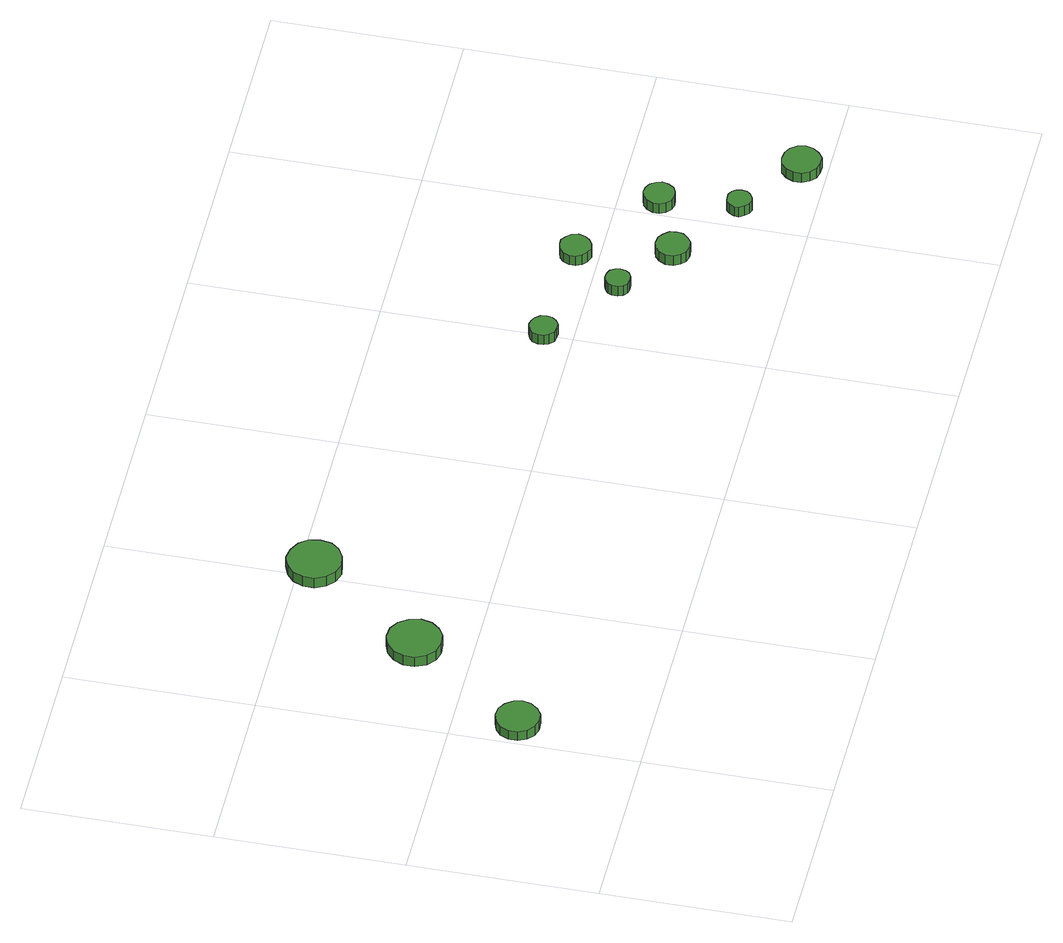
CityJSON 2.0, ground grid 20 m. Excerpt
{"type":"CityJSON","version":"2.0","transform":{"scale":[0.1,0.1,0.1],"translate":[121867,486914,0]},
"CityObjects":{
"tree1":{"type":"SolitaryVegetationObject","attributes":{"function":"something"},"geometry":[{"type":"MultiSurface","lod":"1","boundaries":[[[0,1,2,3,4,5,6,7,8,9,10,11,12,13,14]],[[15,16,17,18,19,20,21,22,23,24,25,26,27,28,29]],[[0,29,28,1]],[[1,28,27,2]],[[2,27,26,3]],[[3,26,25,4]],[[4,25,24,5]],[[5,24,23,6]],[[6,23,22,7]],[[7,22,21,8]],[[8,21,20,9]],[[9,20,19,10]],[[10,19,18,11]],[[11,18,17,12]],[[12,17,16,13]],[[13,16,15,14]],[[14,15,29,0]]]}]},
"tree2":{"type":"SolitaryVegetationObject","attributes":{"function":"something"},"geometry":[{"type":"MultiSurface","lod":"1","boundaries":[[[30,31,32,33,34,35,36,37,38,39,40,41,42,43,44]],[[45,46,47,48,49,50,51,52,53,54,55,56,57,58,59]],[[30,59,58,31]],[[31,58,57,32]],[[32,57,56,33]],[[33,56,55,34]],[[34,55,54,35]],[[35,54,53,36]],[[36,53,52,37]],[[37,52,51,38]],[[38,51,50,39]],[[39,50,49,40]],[[40,49,48,41]],[[41,48,47,42]],[[42,47,46,43]],[[43,46,45,44]],[[44,45,59,30]]]}]},
"tree3":{"type":"SolitaryVegetationObject","attributes":{"function":"something"},"geometry":[{"type":"MultiSurface","lod":"1","boundaries":[[[60,61,62,63,64,65,66,67,68,69,70,71,72,73,74]],[[75,76,77,78,79,80,81,82,83,84,85,86,87,88,89]],[[60,89,88,61]],[[61,88,87,62]],[[62,87,86,63]],[[63,86,85,64]],[[64,85,84,65]],[[65,84,83,66]],[[66,83,82,67]],[[67,82,81,68]],[[68,81,80,69]],[[69,80,79,70]],[[70,79,78,71]],[[71,78,77,72]],[[72,77,76,73]],[[73,76,75,74]],[[74,75,89,60]]]}]},
"tree4":{"type":"SolitaryVegetationObject","attributes":{"function":"something"},"geometry":[{"type":"MultiSurface","lod":"1","boundaries":[[[90,91,92,93,94,95,96,97,98,99,100,101,102,103,104]],[[105,106,107,108,109,110,111,112,113,114,115,116,117,118,119]],[[90,119,118,91]],[[91,118,117,92]],[[92,117,116,93]],[[93,116,115,94]],[[94,115,114,95]],[[95,114,113,96]],[[96,113,112,97]],[[97,112,111,98]],[[98,111,110,99]],[[99,110,109,100]],[[100,109,108,101]],[[101,108,107,102]],[[102,107,106,103]],[[103,106,105,104]],[[104,105,119,90]]]}]},
"tree5":{"type":"SolitaryVegetationObject","attributes":{"function":"something"},"geometry":[{"type":"MultiSurface","lod":"1","boundaries":[[[120,121,122,123,124,125,126,127,128,129,130,131,132,133,134]],[[135,136,137,138,139,140,141,142,143,144,145,146,147,148,149]],[[120,149,148,121]],[[121,148,147,122]],[[122,147,146,123]],[[123,146,145,124]],[[124,145,144,125]],[[125,144,143,126]],[[126,143,142,127]],[[127,142,141,128]],[[128,141,140,129]],[[129,140,139,130]],[[130,139,138,131]],[[131,138,137,132]],[[132,137,136,133]],[[133,136,135,134]],[[134,135,149,120]]]}]},
"tree6":{"type":"SolitaryVegetationObject","attributes":{"function":"something"},"geometry":[{"type":"MultiSurface","lod":"1","boundaries":[[[150,151,152,153,154,155,156,157,158,159,160,161,162,163,164]],[[165,166,167,168,169,170,171,172,173,174,175,176,177,178,179]],[[150,179,178,151]],[[151,178,177,152]],[[152,177,176,153]],[[153,176,175,154]],[[154,175,174,155]],[[155,174,173,156]],[[156,173,172,157]],[[157,172,171,158]],[[158,171,170,159]],[[159,170,169,160]],[[160,169,168,161]],[[161,168,167,162]],[[162,167,166,163]],[[163,166,165,164]],[[164,165,179,150]]]}]},
"tree7":{"type":"SolitaryVegetationObject","attributes":{"function":"something"},"geometry":[{"type":"MultiSurface","lod":"1","boundaries":[[[180,181,182,183,184,185,186,187,188,189,190,191,192,193,194]],[[195,196,197,198,199,200,201,202,203,204,205,206,207,208,209]],[[180,209,208,181]],[[181,208,207,182]],[[182,207,206,183]],[[183,206,205,184]],[[184,205,204,185]],[[185,204,203,186]],[[186,203,202,187]],[[187,202,201,188]],[[188,201,200,189]],[[189,200,199,190]],[[190,199,198,191]],[[191,198,197,192]],[[192,197,196,193]],[[193,196,195,194]],[[194,195,209,180]]]}]},
"tree8":{"type":"SolitaryVegetationObject","attributes":{"function":"something"},"geometry":[{"type":"MultiSurface","lod":"1","boundaries":[[[210,211,212,213,214,215,216,217,218,219,220,221,222,223,224]],[[225,226,227,228,229,230,231,232,233,234,235,236,237,238,239]],[[210,239,238,211]],[[211,238,237,212]],[[212,237,236,213]],[[213,236,235,214]],[[214,235,234,215]],[[215,234,233,216]],[[216,233,232,217]],[[217,232,231,218]],[[218,231,230,219]],[[219,230,229,220]],[[220,229,228,221]],[[221,228,227,222]],[[222,227,226,223]],[[223,226,225,224]],[[224,225,239,210]]]}]},
"tree9":{"type":"SolitaryVegetationObject","attributes":{"function":"something"},"geometry":[{"type":"MultiSurface","lod":"1","boundaries":[[[240,241,242,243,244,245,246,247,248,249,250,251,252,253,254]],[[255,256,257,258,259,260,261,262,263,264,265,266,267,268,269]],[[240,269,268,241]],[[241,268,267,242]],[[242,267,266,243]],[[243,266,265,244]],[[244,265,264,245]],[[245,264,263,246]],[[246,263,262,247]],[[247,262,261,248]],[[248,261,260,249]],[[249,260,259,250]],[[250,259,258,251]],[[251,258,257,252]],[[252,257,256,253]],[[253,256,255,254]],[[254,255,269,240]]]}]},
"tree10":{"type":"SolitaryVegetationObject","attributes":{"function":"something"},"geometry":[{"type":"MultiSurface","lod":"1","boundaries":[[[270,271,272,273,274,275,276,277,278,279,280,281,282,283,284]],[[285,286,287,288,289,290,291,292,293,294,295,296,297,298,299]],[[270,299,298,271]],[[271,298,297,272]],[[272,297,296,273]],[[273,296,295,274]],[[274,295,294,275]],[[275,294,293,276]],[[276,293,292,277]],[[277,292,291,278]],[[278,291,290,279]],[[279,290,289,280]],[[280,289,288,281]],[[281,288,287,282]],[[282,287,286,283]],[[283,286,285,284]],[[284,285,299,270]]]}]}
},
"vertices":[
[52,134,14],[50,143,14],[44,151,14],[36,156,14],[26,157,14],[17,154,14],[10,148,14],[6,139,14],[6,129,14],[10,120,14],[17,114,14],[26,111,14],[36,112,14],[44,117,14],[50,125,14],[50,125,2],[44,117,2],[36,112,2],[26,111,2],[17,114,2],[10,120,2],[6,129,2],[6,139,2],[10,148,2],[17,154,2],[26,157,2],[36,156,2],[44,151,2],[50,143,2],[52,134,2],
[143,259,20],[140,271,20],[133,281,20],[123,287,20],[111,288,20],[100,284,20],[91,276,20],[86,265,20],[86,253,20],[91,242,20],[100,234,20],[111,231,20],[123,232,20],[133,238,20],[140,247,20],[140,247,7],[133,238,7],[123,232,7],[111,231,7],[100,234,7],[91,242,7],[86,253,7],[86,265,7],[91,276,7],[100,284,7],[111,288,7],[123,287,7],[133,281,7],[140,271,7],[143,259,7],
[230,382,26],[228,394,26],[221,403,26],[210,409,26],[198,411,26],[187,407,26],[178,399,26],[173,388,26],[173,376,26],[178,365,26],[187,357,26],[198,353,26],[210,355,26],[221,361,26],[228,370,26],[228,370,13],[221,361,13],[210,355,13],[198,353,13],[187,357,13],[178,365,13],[173,376,13],[173,388,13],[178,399,13],[187,407,13],[198,411,13],[210,409,13],[221,403,13],[228,394,13],[230,382,13],
[607,229,24],[606,235,24],[602,240,24],[597,243,24],[591,244,24],[585,242,24],[580,238,24],[578,232,24],[578,226,24],[580,221,24],[585,216,24],[591,215,24],[597,215,24],[602,218,24],[606,223,24],[606,223,11],[602,218,11],[597,215,11],[591,215,11],[585,216,11],[580,221,11],[578,226,11],[578,232,11],[580,238,11],[585,242,11],[591,244,11],[597,243,11],[602,240,11],[606,235,11],[607,229,11],
[692,171,23],[691,176,23],[688,181,23],[683,183,23],[677,184,23],[672,182,23],[668,179,23],[666,174,23],[666,168,23],[668,163,23],[672,159,23],[677,158,23],[683,158,23],[688,161,23],[691,165,23],[691,165,10],[688,161,10],[683,158,10],[677,158,10],[672,159,10],[668,163,10],[666,168,10],[666,174,10],[668,179,10],[672,182,10],[677,184,10],[683,183,10],[688,181,10],[691,176,10],[692,171,10],
[759,127,22],[758,134,22],[753,140,22],[747,144,22],[739,145,22],[732,143,22],[727,138,22],[723,131,22],[723,123,22],[727,116,22],[732,111,22],[739,109,22],[747,110,22],[753,114,22],[758,120,22],[758,120,9],[753,114,9],[747,110,9],[739,109,9],[732,111,9],[727,116,9],[723,123,9],[723,131,9],[727,138,9],[732,143,9],[739,145,9],[747,144,9],[753,140,9],[758,134,9],[759,127,9],
[734,223,23],[732,230,23],[728,235,23],[722,239,23],[716,239,23],[709,237,23],[704,233,23],[701,226,23],[701,219,23],[704,213,23],[709,209,23],[716,206,23],[722,207,23],[728,211,23],[732,216,23],[732,216,10],[728,211,10],[722,207,10],[716,206,10],[709,209,10],[704,213,10],[701,219,10],[701,226,10],[704,233,10],[709,237,10],[716,239,10],[722,239,10],[728,235,10],[732,230,10],[734,223,10],
[834,75,22],[833,81,22],[830,85,22],[825,88,22],[820,88,22],[815,87,22],[811,83,22],[808,78,22],[808,73,22],[811,68,22],[815,64,22],[820,62,22],[825,63,22],[830,66,22],[833,70,22],[833,70,9],[830,66,9],[825,63,9],[820,62,9],[815,64,9],[811,68,9],[808,73,9],[808,78,9],[811,83,9],[815,87,9],[820,88,9],[825,88,9],[830,85,9],[833,81,9],[834,75,9],
[829,157,22],[827,163,22],[823,169,22],[817,172,22],[811,173,22],[804,171,22],[799,166,22],[796,160,22],[796,153,22],[799,147,22],[804,142,22],[811,140,22],[817,141,22],[823,144,22],[827,150,22],[827,150,9],[823,144,9],[817,141,9],[811,140,9],[804,142,9],[799,147,9],[796,153,9],[796,160,9],[799,166,9],[804,171,9],[811,173,9],[817,172,9],[823,169,9],[827,163,9],[829,157,9],
[911,26,23],[909,34,23],[904,41,23],[897,45,23],[888,46,23],[880,44,23],[874,38,23],[870,30,23],[870,22,23],[874,14,23],[880,8,23],[888,6,23],[897,6,23],[904,11,23],[909,18,23],[909,18,10],[904,11,10],[897,6,10],[888,6,10],[880,8,10],[874,14,10],[870,22,10],[870,30,10],[874,38,10],[880,44,10],[888,46,10],[897,45,10],[904,41,10],[909,34,10],[911,26,10]
]}
